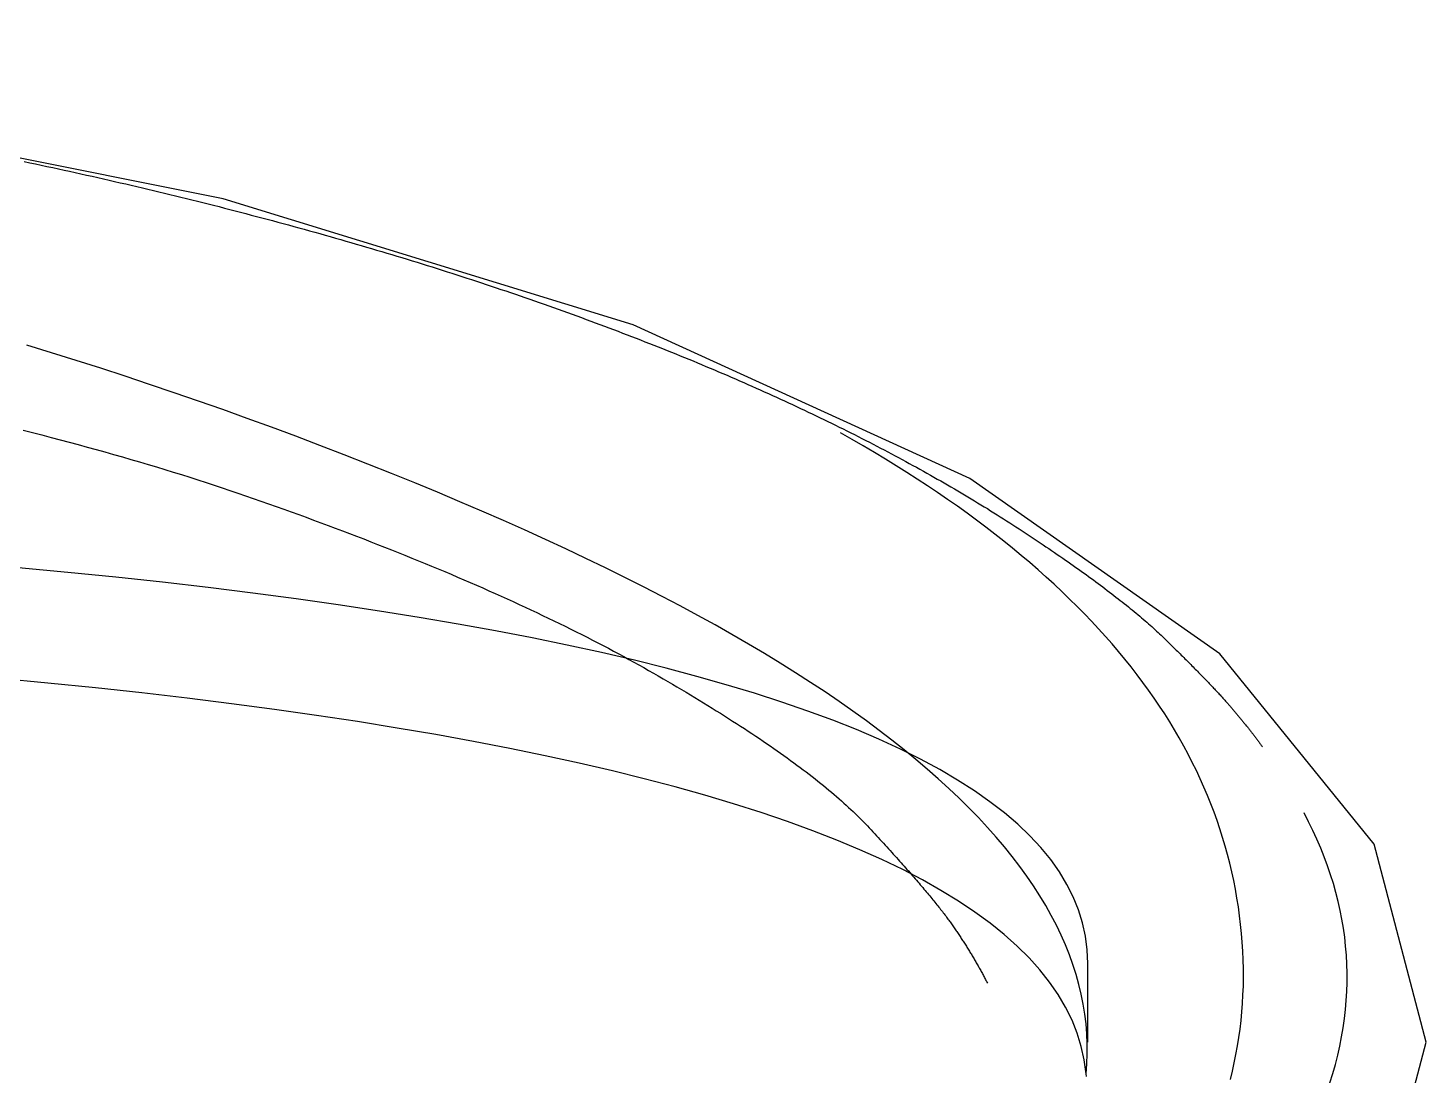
# Model space of a CAD drawing. Extents: x -120222 to -41942, y -19134 to 30932.
# Drawn here: x -81564.147 to -81560.015, y 10155.12 to 10158.214 of the extents above; entities that cross this region are included whole.
import ezdxf

# ---------------------------------------------------------------- set-up
doc = ezdxf.new("R2010")
doc.units = 0
doc.header["$LTSCALE"] = 150
doc.header["$MEASUREMENT"] = 0
doc.layers.get('0').update_dxf_attribs({"linetype": 'CONTINUOUS'})
doc.layers.add('____-568', color=7, linetype='CONTINUOUS')

# ---------------------------------------------------------------- blocks, each defined once
blk = doc.blocks.new('____-172')
at = {"color": 1, "linetype": 'Continuous'}
blk.add_line((-87996.1199, 5606.519), (-87996.1199, 5606.7508), dxfattribs=at)
blk.add_lwpolyline([(-88003.1199, 5603.5222), (-88001.5592, 5603.5798), (-88000.0584, 5603.7503), (-87998.6753, 5604.0272), (-87997.4631, 5604.3999), (-87996.4682, 5604.8541), (-87995.7289, 5605.3722), (-87995.2736, 5605.9344), (-87995.1199, 5606.519), (-87995.2736, 5607.1037), (-87995.7289, 5607.6659), (-87996.4682, 5608.184), (-87997.4631, 5608.6381), (-87998.6753, 5609.0108), (-88000.0584, 5609.2878), (-88001.5592, 5609.4583), (-88003.1199, 5609.5159)], dxfattribs=at)
at = {"color": 1, "linetype": 'Continuous', "flags": 128}
for points in [[(-87999.2633, 5609.1211), (-87999.2464, 5609.1175), (-87999.2295, 5609.114), (-87999.2126, 5609.1104), (-87999.1958, 5609.1068), (-87999.179, 5609.1032), (-87999.1622, 5609.0995), (-87999.1455, 5609.0959), (-87999.1288, 5609.0922), (-87999.1121, 5609.0886), (-87999.0954, 5609.0849), (-87999.0788, 5609.0812), (-87999.0622, 5609.0775), (-87999.0456, 5609.0737), (-87999.029, 5609.07), (-87999.0125, 5609.0662), (-87998.996, 5609.0624), (-87998.9795, 5609.0586), (-87998.963, 5609.0548), (-87998.9466, 5609.051), (-87998.9302, 5609.0472), (-87998.9138, 5609.0433), (-87998.8974, 5609.0394), (-87998.8811, 5609.0355), (-87998.8648, 5609.0316), (-87998.8485, 5609.0277), (-87998.8323, 5609.0238), (-87998.8161, 5609.0199), (-87998.7999, 5609.0159), (-87998.7837, 5609.0119), (-87998.7675, 5609.0079), (-87998.7514, 5609.0039), (-87998.7353, 5608.9999), (-87998.7193, 5608.9959), (-87998.7033, 5608.9918), (-87998.6873, 5608.9878), (-87998.6713, 5608.9837), (-87998.6554, 5608.9796), (-87998.6395, 5608.9755), (-87998.6236, 5608.9714), (-87998.6078, 5608.9673), (-87998.5919, 5608.9631), (-87998.5762, 5608.959), (-87998.5604, 5608.9548), (-87998.5447, 5608.9506), (-87998.529, 5608.9464), (-87998.5133, 5608.9422), (-87998.4977, 5608.938), (-87998.4821, 5608.9338), (-87998.4665, 5608.9295), (-87998.451, 5608.9252), (-87998.4355, 5608.921), (-87998.42, 5608.9167), (-87998.4046, 5608.9124), (-87998.3892, 5608.908), (-87998.3738, 5608.9037), (-87998.3584, 5608.8994), (-87998.3431, 5608.895), (-87998.3278, 5608.8906), (-87998.3125, 5608.8862), (-87998.2973, 5608.8818), (-87998.2821, 5608.8774), (-87998.2669, 5608.873), (-87998.2518, 5608.8685), (-87998.2366, 5608.8641), (-87998.2216, 5608.8596), (-87998.2065, 5608.8551), (-87998.1915, 5608.8506), (-87998.1765, 5608.8461), (-87998.1615, 5608.8416), (-87998.1466, 5608.8371), (-87998.1317, 5608.8325), (-87998.1168, 5608.8279), (-87998.102, 5608.8234), (-87998.0871, 5608.8188), (-87998.0724, 5608.8142), (-87998.0576, 5608.8095), (-87998.0429, 5608.8049), (-87998.0282, 5608.8003), (-87998.0135, 5608.7956), (-87997.9989, 5608.7909), (-87997.9843, 5608.7862), (-87997.9697, 5608.7815), (-87997.9552, 5608.7768), (-87997.9407, 5608.7721), (-87997.9262, 5608.7673), (-87997.9118, 5608.7626), (-87997.8973, 5608.7578), (-87997.8829, 5608.753), (-87997.8686, 5608.7482), (-87997.8543, 5608.7434), (-87997.84, 5608.7386), (-87997.8257, 5608.7337), (-87997.8114, 5608.7289), (-87997.7972, 5608.724), (-87997.7831, 5608.7191), (-87997.769, 5608.7142), (-87997.7549, 5608.7093), (-87997.7408, 5608.7044), (-87997.7268, 5608.6995), (-87997.7128, 5608.6946), (-87997.6989, 5608.6897), (-87997.685, 5608.6847), (-87997.6712, 5608.6798), (-87997.6573, 5608.6748), (-87997.6436, 5608.6698), (-87997.6298, 5608.6648), (-87997.6161, 5608.6598), (-87997.6025, 5608.6548), (-87997.5888, 5608.6498), (-87997.5753, 5608.6448), (-87997.5617, 5608.6398), (-87997.5482, 5608.6347), (-87997.5348, 5608.6297), (-87997.5213, 5608.6246), (-87997.5079, 5608.6195), (-87997.4946, 5608.6144), (-87997.4813, 5608.6093), (-87997.468, 5608.6042), (-87997.4548, 5608.5991), (-87997.4416, 5608.594), (-87997.4284, 5608.5888), (-87997.4153, 5608.5837), (-87997.4022, 5608.5785), (-87997.3892, 5608.5734), (-87997.3762, 5608.5682), (-87997.3632, 5608.563), (-87997.3503, 5608.5578), (-87997.3374, 5608.5526), (-87997.3246, 5608.5474), (-87997.3118, 5608.5422), (-87997.299, 5608.5369), (-87997.2863, 5608.5317), (-87997.2736, 5608.5264), (-87997.2609, 5608.5212), (-87997.2483, 5608.5159), (-87997.2358, 5608.5106), (-87997.2232, 5608.5053), (-87997.2107, 5608.5), (-87997.1983, 5608.4947), (-87997.1859, 5608.4894), (-87997.1735, 5608.484), (-87997.1611, 5608.4787), (-87997.1488, 5608.4733), (-87997.1366, 5608.468), (-87997.1243, 5608.4626), (-87997.1122, 5608.4572), (-87997.1, 5608.4518), (-87997.0879, 5608.4464), (-87997.0758, 5608.441), (-87997.0638, 5608.4356), (-87997.0518, 5608.4301), (-87997.0399, 5608.4247), (-87997.028, 5608.4193), (-87997.0161, 5608.4138), (-87997.0043, 5608.4083), (-87996.9925, 5608.4028), (-87996.9807, 5608.3973), (-87996.969, 5608.3918), (-87996.9573, 5608.3863), (-87996.9457, 5608.3808), (-87996.9341, 5608.3753), (-87996.9225, 5608.3697), (-87996.911, 5608.3642), (-87996.8995, 5608.3587), (-87996.8881, 5608.3531), (-87996.8767, 5608.3475), (-87996.8654, 5608.342), (-87996.8541, 5608.3364), (-87996.8428, 5608.3308), (-87996.8316, 5608.3252), (-87996.8204, 5608.3196), (-87996.8093, 5608.314), (-87996.7982, 5608.3084), (-87996.7871, 5608.3028), (-87996.7761, 5608.2971), (-87996.7651, 5608.2915), (-87996.7542, 5608.2858), (-87996.7433, 5608.2802), (-87996.7324, 5608.2745), (-87996.7216, 5608.2689), (-87996.7108, 5608.2632), (-87996.7001, 5608.2575), (-87996.6894, 5608.2518), (-87996.6788, 5608.2461), (-87996.6682, 5608.2404), (-87996.6576, 5608.2347), (-87996.6471, 5608.229), (-87996.6366, 5608.2232), (-87996.6261, 5608.2175), (-87996.6157, 5608.2117), (-87996.6054, 5608.206), (-87996.5951, 5608.2002), (-87996.5848, 5608.1945), (-87996.5745, 5608.1887), (-87996.5644, 5608.1829), (-87996.5542, 5608.1771), (-87996.5441, 5608.1713), (-87996.534, 5608.1655), (-87996.524, 5608.1597), (-87996.514, 5608.1539), (-87996.504, 5608.148), (-87996.4941, 5608.1422), (-87996.4843, 5608.1364), (-87996.4744, 5608.1305), (-87996.4647, 5608.1247), (-87996.4549, 5608.1188), (-87996.4452, 5608.1129), (-87996.4356, 5608.107), (-87996.4259, 5608.1011), (-87996.4164, 5608.0953), (-87996.4068, 5608.0893), (-87996.3973, 5608.0834), (-87996.3879, 5608.0775), (-87996.3784, 5608.0716), (-87996.3691, 5608.0657), (-87996.3597, 5608.0597), (-87996.3505, 5608.0538), (-87996.3412, 5608.0478), (-87996.332, 5608.0418), (-87996.3228, 5608.0359), (-87996.3137, 5608.0299), (-87996.3046, 5608.0239), (-87996.2956, 5608.018), (-87996.2867, 5608.0121), (-87996.2779, 5608.0062), (-87996.2691, 5608.0004), (-87996.2605, 5607.9945), (-87996.2519, 5607.9887), (-87996.2433, 5607.983), (-87996.2349, 5607.9773), (-87996.2265, 5607.9716), (-87996.2182, 5607.9659), (-87996.21, 5607.9603), (-87996.2019, 5607.9547), (-87996.1938, 5607.9491), (-87996.1859, 5607.9435), (-87996.178, 5607.938), (-87996.1701, 5607.9325), (-87996.1624, 5607.9271), (-87996.1547, 5607.9217), (-87996.1471, 5607.9163), (-87996.1396, 5607.9109), (-87996.1322, 5607.9056), (-87996.1248, 5607.9003), (-87996.1176, 5607.895), (-87996.1104, 5607.8898), (-87996.1032, 5607.8845), (-87996.0962, 5607.8794), (-87996.0892, 5607.8742), (-87996.0823, 5607.8691), (-87996.0755, 5607.864), (-87996.0688, 5607.8589), (-87996.0621, 5607.8539), (-87996.0555, 5607.8489), (-87996.049, 5607.8439), (-87996.0426, 5607.839), (-87996.0363, 5607.8341), (-87996.03, 5607.8292), (-87996.0238, 5607.8244), (-87996.0177, 5607.8195), (-87996.0117, 5607.8148), (-87996.0057, 5607.81), (-87995.9998, 5607.8053), (-87995.994, 5607.8006), (-87995.9883, 5607.7959), (-87995.9827, 5607.7913), (-87995.9771, 5607.7867), (-87995.9716, 5607.7821), (-87995.9662, 5607.7775), (-87995.9609, 5607.773), (-87995.9556, 5607.7685), (-87995.9504, 5607.7641), (-87995.9453, 5607.7596), (-87995.9403, 5607.7553), (-87995.9353, 5607.7509), (-87995.9305, 5607.7466), (-87995.9257, 5607.7422), (-87995.921, 5607.738), (-87995.9163, 5607.7337), (-87995.9118, 5607.7295), (-87995.9073, 5607.7253), (-87995.9029, 5607.7212), (-87995.8986, 5607.7171), (-87995.8943, 5607.713), (-87995.8902, 5607.7089), (-87995.8861, 5607.7049), (-87995.882, 5607.7009), (-87995.8779, 5607.6969), (-87995.874, 5607.693), (-87995.87, 5607.6891), (-87995.8661, 5607.6852), (-87995.8622, 5607.6814), (-87995.8583, 5607.6776), (-87995.8545, 5607.6738), (-87995.8508, 5607.6701), (-87995.847, 5607.6663), (-87995.8433, 5607.6627), (-87995.8397, 5607.659), (-87995.8361, 5607.6554), (-87995.8325, 5607.6519), (-87995.8289, 5607.6483), (-87995.8254, 5607.6448), (-87995.822, 5607.6413), (-87995.8185, 5607.6379), (-87995.8151, 5607.6345), (-87995.8118, 5607.6311), (-87995.8085, 5607.6277), (-87995.8052, 5607.6244), (-87995.802, 5607.6211), (-87995.7988, 5607.6179), (-87995.7956, 5607.6147), (-87995.7925, 5607.6115), (-87995.7894, 5607.6083), (-87995.7863, 5607.6052), (-87995.7833, 5607.6021), (-87995.7803, 5607.5991), (-87995.7774, 5607.5961), (-87995.7745, 5607.5931), (-87995.7716, 5607.5901), (-87995.7688, 5607.5872), (-87995.766, 5607.5843), (-87995.7633, 5607.5815), (-87995.7606, 5607.5786), (-87995.7579, 5607.5758), (-87995.7553, 5607.5731), (-87995.7527, 5607.5704), (-87995.7501, 5607.5677), (-87995.7476, 5607.565), (-87995.7451, 5607.5624), (-87995.7427, 5607.5598), (-87995.7403, 5607.5572), (-87995.7379, 5607.5547), (-87995.7356, 5607.5522), (-87995.7333, 5607.5497), (-87995.731, 5607.5473), (-87995.7288, 5607.5449), (-87995.7266, 5607.5425), (-87995.7245, 5607.5402), (-87995.7224, 5607.5379), (-87995.7203, 5607.5356), (-87995.7183, 5607.5334), (-87995.7163, 5607.5312), (-87995.7143, 5607.529), (-87995.7124, 5607.5268), (-87995.7105, 5607.5247), (-87995.7087, 5607.5227), (-87995.7069, 5607.5206), (-87995.7051, 5607.5186), (-87995.7034, 5607.5166), (-87995.7017, 5607.5147), (-87995.7, 5607.5127), (-87995.6983, 5607.5108), (-87995.6966, 5607.5088), (-87995.6949, 5607.5068), (-87995.6933, 5607.5049), (-87995.6916, 5607.5029), (-87995.6899, 5607.501), (-87995.6882, 5607.499), (-87995.6866, 5607.497), (-87995.6849, 5607.4951), (-87995.6833, 5607.4931), (-87995.6816, 5607.4912), (-87995.68, 5607.4892), (-87995.6783, 5607.4873), (-87995.6767, 5607.4853), (-87995.6751, 5607.4833), (-87995.6734, 5607.4814), (-87995.6718, 5607.4794), (-87995.6702, 5607.4775), (-87995.6686, 5607.4755), (-87995.667, 5607.4736), (-87995.6654, 5607.4716), (-87995.6638, 5607.4697), (-87995.6622, 5607.4677), (-87995.6606, 5607.4658), (-87995.659, 5607.4638), (-87995.6574, 5607.4618), (-87995.6558, 5607.4599), (-87995.6543, 5607.4579), (-87995.6527, 5607.456), (-87995.6511, 5607.454), (-87995.6496, 5607.4521), (-87995.648, 5607.4501), (-87995.6465, 5607.4482), (-87995.6449, 5607.4462), (-87995.6434, 5607.4443), (-87995.6419, 5607.4423), (-87995.6403, 5607.4404), (-87995.6388, 5607.4384), (-87995.6373, 5607.4365), (-87995.6358, 5607.4345), (-87995.6343, 5607.4326), (-87995.6328, 5607.4306), (-87995.6313, 5607.4287), (-87995.6298, 5607.4267), (-87995.6283, 5607.4248), (-87995.6268, 5607.4228), (-87995.6253, 5607.4209), (-87995.6238, 5607.419), (-87995.6223, 5607.417), (-87995.6209, 5607.4151), (-87995.6194, 5607.4131), (-87995.6179, 5607.4112), (-87995.6165, 5607.4092), (-87995.615, 5607.4073), (-87995.6136, 5607.4053), (-87995.6121, 5607.4034), (-87995.6107, 5607.4014), (-87995.6093, 5607.3995), (-87995.6078, 5607.3976), (-87995.6064, 5607.3956), (-87995.605, 5607.3937), (-87995.6036, 5607.3917), (-87995.6036, 5607.3917)], [(-87996.1244, 5606.4254), (-87996.1221, 5606.4548), (-87996.1211, 5606.4842), (-87996.1212, 5606.5136), (-87996.1224, 5606.543), (-87996.1248, 5606.5724), (-87996.1284, 5606.6017), (-87996.1331, 5606.631), (-87996.139, 5606.6602), (-87996.146, 5606.6894), (-87996.1542, 5606.7187), (-87996.1636, 5606.7478), (-87996.1741, 5606.777), (-87996.1858, 5606.8061), (-87996.1986, 5606.8352), (-87996.2126, 5606.8643), (-87996.2277, 5606.8933), (-87996.244, 5606.9223), (-87996.2615, 5606.9513), (-87996.2801, 5606.9803), (-87996.2999, 5607.0092), (-87996.3209, 5607.0381), (-87996.343, 5607.067), (-87996.3662, 5607.0958), (-87996.3907, 5607.1246), (-87996.4162, 5607.1534), (-87996.443, 5607.1822), (-87996.4709, 5607.2109), (-87996.4999, 5607.2396), (-87996.5302, 5607.2683), (-87996.5615, 5607.297), (-87996.5941, 5607.3256), (-87996.6278, 5607.3542), (-87996.6626, 5607.3827), (-87996.6986, 5607.4113), (-87996.7358, 5607.4398), (-87996.7741, 5607.4683), (-87996.8136, 5607.4968), (-87996.8543, 5607.5252), (-87996.8961, 5607.5536), (-87996.939, 5607.582), (-87996.9832, 5607.6103), (-87997.0284, 5607.6386), (-87997.0749, 5607.6669), (-87997.1225, 5607.6952), (-87997.1712, 5607.7234), (-87997.2211, 5607.7517), (-87997.2722, 5607.7798), (-87997.3245, 5607.808), (-87997.3779, 5607.8361), (-87997.4324, 5607.8642), (-87997.4881, 5607.8923), (-87997.545, 5607.9204), (-87997.603, 5607.9484), (-87997.6622, 5607.9764), (-87997.7226, 5608.0043), (-87997.7841, 5608.0323), (-87997.8467, 5608.0602), (-87997.9105, 5608.0881), (-87997.9755, 5608.1159), (-87998.0417, 5608.1437), (-87998.109, 5608.1715), (-87998.1774, 5608.1993), (-87998.2471, 5608.2271), (-87998.3178, 5608.2548), (-87998.3892, 5608.2823), (-87998.4608, 5608.3093), (-87998.5324, 5608.3359), (-87998.6042, 5608.3621), (-87998.676, 5608.3879), (-87998.748, 5608.4132), (-87998.8201, 5608.4381), (-87998.8924, 5608.4625), (-87998.9647, 5608.4866), (-87999.0371, 5608.5102), (-87999.1097, 5608.5333), (-87999.1824, 5608.556), (-87999.2552, 5608.5783)], [(-87999.2659, 5608.327), (-87999.2384, 5608.3201), (-87999.211, 5608.3131), (-87999.1839, 5608.306), (-87999.1569, 5608.2989), (-87999.1301, 5608.2918), (-87999.1035, 5608.2846), (-87999.077, 5608.2774), (-87999.0507, 5608.2702), (-87999.0247, 5608.2629), (-87998.9988, 5608.2556), (-87998.973, 5608.2483), (-87998.9475, 5608.2409), (-87998.9221, 5608.2335), (-87998.8969, 5608.226), (-87998.8719, 5608.2185), (-87998.8471, 5608.211), (-87998.8225, 5608.2034), (-87998.798, 5608.1958), (-87998.7737, 5608.1881), (-87998.7496, 5608.1804), (-87998.7257, 5608.1727), (-87998.702, 5608.165), (-87998.6784, 5608.1572), (-87998.655, 5608.1493), (-87998.6318, 5608.1415), (-87998.6088, 5608.1335), (-87998.586, 5608.1256), (-87998.5633, 5608.1176), (-87998.5407, 5608.1097), (-87998.5183, 5608.1017), (-87998.4961, 5608.0937), (-87998.4739, 5608.0857), (-87998.4519, 5608.0777), (-87998.43, 5608.0697), (-87998.4083, 5608.0618), (-87998.3866, 5608.0538), (-87998.3652, 5608.0458), (-87998.3438, 5608.0378), (-87998.3226, 5608.0298), (-87998.3015, 5608.0217), (-87998.2806, 5608.0137), (-87998.2598, 5608.0057), (-87998.2391, 5607.9977), (-87998.2185, 5607.9897), (-87998.1981, 5607.9817), (-87998.1778, 5607.9736), (-87998.1577, 5607.9656), (-87998.1377, 5607.9576), (-87998.1178, 5607.9495), (-87998.0981, 5607.9415), (-87998.0784, 5607.9335), (-87998.059, 5607.9254), (-87998.0396, 5607.9174), (-87998.0204, 5607.9093), (-87998.0013, 5607.9013), (-87997.9824, 5607.8932), (-87997.9636, 5607.8851), (-87997.9449, 5607.8771), (-87997.9263, 5607.869), (-87997.9079, 5607.8609), (-87997.8896, 5607.8529), (-87997.8715, 5607.8448), (-87997.8535, 5607.8367), (-87997.8356, 5607.8286), (-87997.8178, 5607.8205), (-87997.8002, 5607.8124), (-87997.7827, 5607.8043), (-87997.7654, 5607.7962), (-87997.7482, 5607.7881), (-87997.7311, 5607.78), (-87997.7142, 5607.7719), (-87997.6973, 5607.7638), (-87997.6807, 5607.7557), (-87997.6641, 5607.7476), (-87997.6477, 5607.7395), (-87997.6314, 5607.7314), (-87997.6153, 5607.7232), (-87997.5993, 5607.7151), (-87997.5834, 5607.707), (-87997.5676, 5607.6988), (-87997.552, 5607.6907), (-87997.5365, 5607.6826), (-87997.5212, 5607.6744), (-87997.506, 5607.6663), (-87997.4909, 5607.6581), (-87997.4759, 5607.65), (-87997.4611, 5607.6418), (-87997.4465, 5607.6336), (-87997.4319, 5607.6255), (-87997.4175, 5607.6173), (-87997.4032, 5607.6091), (-87997.3891, 5607.601), (-87997.3751, 5607.5929), (-87997.3612, 5607.5848), (-87997.3474, 5607.5767), (-87997.3338, 5607.5687), (-87997.3204, 5607.5607), (-87997.307, 5607.5528), (-87997.2938, 5607.5449), (-87997.2808, 5607.537), (-87997.2679, 5607.5292), (-87997.2551, 5607.5214), (-87997.2424, 5607.5136), (-87997.2299, 5607.5059), (-87997.2175, 5607.4982), (-87997.2053, 5607.4905), (-87997.1931, 5607.4829), (-87997.1812, 5607.4753), (-87997.1693, 5607.4677), (-87997.1576, 5607.4602), (-87997.1461, 5607.4527), (-87997.1346, 5607.4453), (-87997.1233, 5607.4378), (-87997.1122, 5607.4305), (-87997.1011, 5607.4231), (-87997.0902, 5607.4158), (-87997.0795, 5607.4085), (-87997.0689, 5607.4013), (-87997.0584, 5607.3941), (-87997.048, 5607.3869), (-87997.0378, 5607.3797), (-87997.0277, 5607.3726), (-87997.0178, 5607.3656), (-87997.008, 5607.3585), (-87996.9983, 5607.3515), (-87996.9888, 5607.3446), (-87996.9794, 5607.3376), (-87996.9701, 5607.3308), (-87996.961, 5607.3239), (-87996.952, 5607.3171), (-87996.9431, 5607.3103), (-87996.9344, 5607.3035), (-87996.9258, 5607.2968), (-87996.9174, 5607.2901), (-87996.9091, 5607.2835), (-87996.9009, 5607.2769), (-87996.8928, 5607.2703), (-87996.8849, 5607.2637), (-87996.8772, 5607.2572), (-87996.8695, 5607.2508), (-87996.862, 5607.2443), (-87996.8547, 5607.2379), (-87996.8474, 5607.2315), (-87996.8403, 5607.2252), (-87996.8334, 5607.2189), (-87996.8265, 5607.2126), (-87996.8199, 5607.2064), (-87996.8133, 5607.2002), (-87996.8069, 5607.1941), (-87996.8006, 5607.1879), (-87996.7945, 5607.1819), (-87996.7885, 5607.1758), (-87996.7826, 5607.1698), (-87996.7768, 5607.1638), (-87996.7712, 5607.1578), (-87996.7657, 5607.1519), (-87996.7603, 5607.1461), (-87996.7549, 5607.1403), (-87996.7495, 5607.1345), (-87996.7442, 5607.1288), (-87996.739, 5607.1231), (-87996.7338, 5607.1175), (-87996.7287, 5607.1119), (-87996.7236, 5607.1064), (-87996.7186, 5607.1009), (-87996.7137, 5607.0955), (-87996.7087, 5607.0901), (-87996.7039, 5607.0848), (-87996.6991, 5607.0795), (-87996.6944, 5607.0743), (-87996.6897, 5607.0691), (-87996.685, 5607.064), (-87996.6804, 5607.0589), (-87996.6759, 5607.0538), (-87996.6715, 5607.0488), (-87996.667, 5607.0439), (-87996.6627, 5607.039), (-87996.6584, 5607.0341), (-87996.6541, 5607.0293), (-87996.6499, 5607.0246), (-87996.6458, 5607.0199), (-87996.6417, 5607.0152), (-87996.6376, 5607.0106), (-87996.6337, 5607.0061), (-87996.6297, 5607.0015), (-87996.6259, 5606.9971), (-87996.6221, 5606.9927), (-87996.6183, 5606.9883), (-87996.6146, 5606.984), (-87996.6109, 5606.9797), (-87996.6073, 5606.9755), (-87996.6038, 5606.9713), (-87996.6003, 5606.9672), (-87996.5969, 5606.9631), (-87996.5935, 5606.9591), (-87996.5902, 5606.9551), (-87996.5869, 5606.9511), (-87996.5837, 5606.9473), (-87996.5805, 5606.9434), (-87996.5774, 5606.9396), (-87996.5744, 5606.9359), (-87996.5714, 5606.9322), (-87996.5684, 5606.9285), (-87996.5655, 5606.9249), (-87996.5627, 5606.9214), (-87996.5599, 5606.9179), (-87996.5572, 5606.9144), (-87996.5545, 5606.911), (-87996.5519, 5606.9077), (-87996.5493, 5606.9044), (-87996.5468, 5606.9011), (-87996.5444, 5606.8979), (-87996.542, 5606.8947), (-87996.5396, 5606.8916), (-87996.5373, 5606.8885), (-87996.5351, 5606.8855), (-87996.5329, 5606.8825), (-87996.5308, 5606.8796), (-87996.5287, 5606.8767), (-87996.5267, 5606.8739), (-87996.5247, 5606.871), (-87996.5226, 5606.8682), (-87996.5206, 5606.8653), (-87996.5186, 5606.8625), (-87996.5166, 5606.8596), (-87996.5147, 5606.8567), (-87996.5127, 5606.8539), (-87996.5107, 5606.851), (-87996.5088, 5606.8482), (-87996.5068, 5606.8453), (-87996.5049, 5606.8424), (-87996.5029, 5606.8396), (-87996.501, 5606.8367), (-87996.4991, 5606.8338), (-87996.4972, 5606.831), (-87996.4953, 5606.8281), (-87996.4934, 5606.8253), (-87996.4915, 5606.8224), (-87996.4896, 5606.8195), (-87996.4878, 5606.8167), (-87996.4859, 5606.8138), (-87996.4841, 5606.8109), (-87996.4823, 5606.808), (-87996.4804, 5606.8052), (-87996.4786, 5606.8023), (-87996.4768, 5606.7994), (-87996.475, 5606.7966), (-87996.4732, 5606.7937), (-87996.4714, 5606.7908), (-87996.4697, 5606.7879), (-87996.4679, 5606.7851), (-87996.4661, 5606.7822), (-87996.4644, 5606.7793), (-87996.4627, 5606.7764), (-87996.4609, 5606.7736), (-87996.4592, 5606.7707), (-87996.4575, 5606.7678), (-87996.4558, 5606.7649), (-87996.4541, 5606.762), (-87996.4524, 5606.7591), (-87996.4507, 5606.7563), (-87996.4491, 5606.7534), (-87996.4474, 5606.7505), (-87996.4458, 5606.7476), (-87996.4441, 5606.7447), (-87996.4425, 5606.7418), (-87996.4409, 5606.739), (-87996.4393, 5606.7361), (-87996.4377, 5606.7332), (-87996.4361, 5606.7303), (-87996.4345, 5606.7274), (-87996.4329, 5606.7245), (-87996.4313, 5606.7216), (-87996.4298, 5606.7187), (-87996.4282, 5606.7158), (-87996.4267, 5606.7129), (-87996.4251, 5606.7101), (-87996.4236, 5606.7072), (-87996.4221, 5606.7043), (-87996.4206, 5606.7014), (-87996.4191, 5606.6985), (-87996.4176, 5606.6956), (-87996.4161, 5606.6927), (-87996.4161, 5606.6927)], [(-87995.6981, 5606.4085), (-87995.6921, 5606.4331), (-87995.6866, 5606.4578), (-87995.6816, 5606.4826), (-87995.6771, 5606.5075), (-87995.6731, 5606.5325), (-87995.6696, 5606.5576), (-87995.6667, 5606.5827), (-87995.6642, 5606.608), (-87995.6623, 5606.6334), (-87995.6609, 5606.6589), (-87995.6599, 5606.6845), (-87995.6595, 5606.7101), (-87995.6596, 5606.7359), (-87995.6602, 5606.7618), (-87995.6613, 5606.7877), (-87995.663, 5606.8138), (-87995.6651, 5606.8399), (-87995.6678, 5606.8662), (-87995.6709, 5606.8924), (-87995.6745, 5606.9186), (-87995.6787, 5606.9446), (-87995.6833, 5606.9705), (-87995.6883, 5606.9963), (-87995.6939, 5607.022), (-87995.7, 5607.0476), (-87995.7065, 5607.073), (-87995.7136, 5607.0984), (-87995.7211, 5607.1236), (-87995.7291, 5607.1487), (-87995.7376, 5607.1737), (-87995.7466, 5607.1986), (-87995.7561, 5607.2234), (-87995.766, 5607.2481), (-87995.7765, 5607.2726), (-87995.7874, 5607.2971), (-87995.7988, 5607.3214), (-87995.8107, 5607.3456), (-87995.8231, 5607.3697), (-87995.836, 5607.3937), (-87995.8494, 5607.4176), (-87995.8632, 5607.4414), (-87995.8776, 5607.4651), (-87995.8924, 5607.4886), (-87995.9077, 5607.512), (-87995.9235, 5607.5354), (-87995.9398, 5607.5586), (-87995.9566, 5607.5817), (-87995.9738, 5607.6046), (-87995.9916, 5607.6275), (-87996.0098, 5607.6503), (-87996.0285, 5607.6729), (-87996.0477, 5607.6955), (-87996.0674, 5607.7179), (-87996.0876, 5607.7402), (-87996.1083, 5607.7624), (-87996.1294, 5607.7845), (-87996.151, 5607.8064), (-87996.1732, 5607.8283), (-87996.1958, 5607.85), (-87996.2189, 5607.8717), (-87996.2425, 5607.8932), (-87996.2665, 5607.9146), (-87996.2911, 5607.9359), (-87996.3161, 5607.9571), (-87996.3417, 5607.9781), (-87996.3677, 5607.9991), (-87996.3942, 5608.0199), (-87996.4212, 5608.0407), (-87996.4487, 5608.0613), (-87996.4766, 5608.0818), (-87996.5051, 5608.1022), (-87996.534, 5608.1225), (-87996.5634, 5608.1427), (-87996.5934, 5608.1627), (-87996.6238, 5608.1827), (-87996.6546, 5608.2025), (-87996.686, 5608.2222), (-87996.7179, 5608.2418), (-87996.7502, 5608.2613), (-87996.7831, 5608.2807), (-87996.8164, 5608.3), (-87996.8502, 5608.3191), (-87996.8502, 5608.3191)], [(-87996.1199, 5606.7508), (-87996.1216, 5606.7915), (-87996.1267, 5606.8315), (-87996.1353, 5606.8709), (-87996.1473, 5606.9096), (-87996.1626, 5606.9477), (-87996.1814, 5606.9851), (-87996.2037, 5607.0219), (-87996.2293, 5607.0581), (-87996.2583, 5607.0936), (-87996.2908, 5607.1285), (-87996.3267, 5607.1628), (-87996.366, 5607.1964), (-87996.4087, 5607.2294), (-87996.4549, 5607.2617), (-87996.5044, 5607.2934), (-87996.5574, 5607.3244), (-87996.6138, 5607.3548), (-87996.6736, 5607.3846), (-87996.7369, 5607.4137), (-87996.8035, 5607.4422), (-87996.8736, 5607.4701), (-87996.9471, 5607.4973), (-87997.024, 5607.5239), (-87997.1043, 5607.5498), (-87997.188, 5607.5751), (-87997.2752, 5607.5997), (-87997.3658, 5607.6237), (-87997.4598, 5607.6471), (-87997.5572, 5607.6698), (-87997.658, 5607.6919), (-87997.7622, 5607.7134), (-87997.8699, 5607.7342), (-87997.981, 5607.7543), (-87998.0955, 5607.7739), (-87998.2134, 5607.7927), (-87998.3348, 5607.811), (-87998.4595, 5607.8286), (-87998.5877, 5607.8456), (-87998.7193, 5607.8619), (-87998.8543, 5607.8776), (-87998.9927, 5607.8926), (-87999.1346, 5607.907), (-87999.2798, 5607.9208)], [(-87996.1244, 5606.4254), (-87996.1299, 5606.466), (-87996.1388, 5606.5059), (-87996.1509, 5606.5453), (-87996.1663, 5606.5839), (-87996.1851, 5606.622), (-87996.2071, 5606.6594), (-87996.2324, 5606.6961), (-87996.261, 5606.7323), (-87996.2929, 5606.7678), (-87996.3281, 5606.8026), (-87996.3666, 5606.8368), (-87996.4084, 5606.8704), (-87996.4535, 5606.9033), (-87996.5018, 5606.9356), (-87996.5535, 5606.9672), (-87996.6084, 5606.9983), (-87996.6667, 5607.0286), (-87996.7282, 5607.0584), (-87996.7931, 5607.0874), (-87996.8612, 5607.1159), (-87996.9326, 5607.1437), (-87997.0074, 5607.1709), (-87997.0854, 5607.1974), (-87997.1667, 5607.2233), (-87997.2513, 5607.2486), (-87997.3392, 5607.2732), (-87997.4304, 5607.2972), (-87997.5248, 5607.3205), (-87997.6226, 5607.3432), (-87997.7237, 5607.3653), (-87997.8281, 5607.3867), (-87997.9357, 5607.4075), (-87998.0467, 5607.4276), (-87998.1609, 5607.4471), (-87998.2785, 5607.466), (-87998.3993, 5607.4842), (-87998.5234, 5607.5018), (-87998.6508, 5607.5187), (-87998.7816, 5607.535), (-87998.9156, 5607.5507), (-87999.0529, 5607.5657), (-87999.1935, 5607.5801), (-87999.3374, 5607.5938)], [(-87995.4038, 5606.3987), (-87995.3955, 5606.4259), (-87995.3878, 5606.4531), (-87995.381, 5606.4802), (-87995.3749, 5606.5072), (-87995.3695, 5606.5343), (-87995.3649, 5606.5612), (-87995.3611, 5606.5882), (-87995.358, 5606.6151), (-87995.3557, 5606.6419), (-87995.3541, 5606.6688), (-87995.3533, 5606.6955), (-87995.3532, 5606.7223), (-87995.3539, 5606.749), (-87995.3553, 5606.7756), (-87995.3575, 5606.8022), (-87995.3604, 5606.8288), (-87995.3641, 5606.8553), (-87995.3685, 5606.8818), (-87995.3737, 5606.9082), (-87995.3797, 5606.9346), (-87995.3864, 5606.961), (-87995.3938, 5606.9873), (-87995.402, 5607.0136), (-87995.411, 5607.0398), (-87995.4207, 5607.066), (-87995.4311, 5607.0921), (-87995.4423, 5607.1182), (-87995.4543, 5607.1443), (-87995.467, 5607.1703), (-87995.4805, 5607.1963), (-87995.4805, 5607.1963)], [(-87996.1236, 5606.4172), (-87996.1244, 5606.4254), (-87996.1244, 5606.4254)]]:
    blk.add_lwpolyline(points, dxfattribs=at)
blk = doc.blocks.new('____-186')
at = {"color": 1}
blk.add_blockref('____-172', (0, 0), dxfattribs=at)

msp = doc.modelspace()

# ---------------------------------------------------------------- block references
at = {"layer": '____-568', "color": 0}
msp.add_blockref('____-186', (6435.10495, 4548.69799), dxfattribs=at)

doc.saveas('drawing.dxf')
